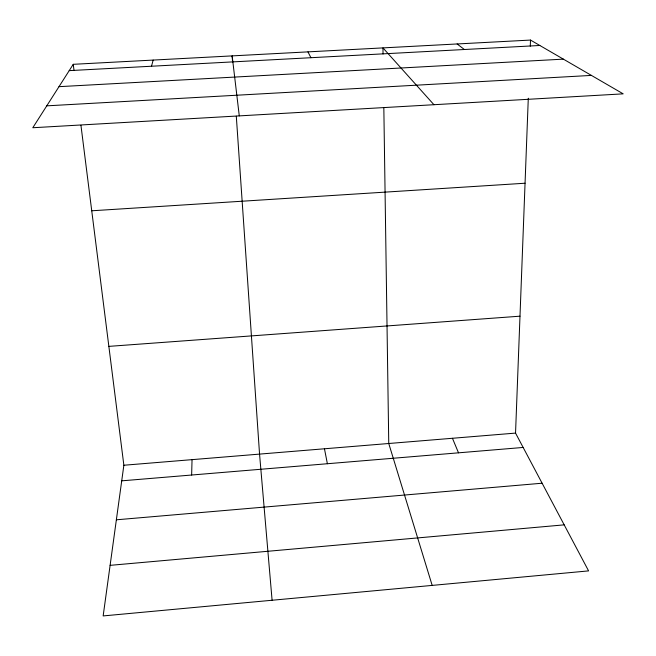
<?xml version="1.0" encoding="UTF-8"?>
<svg xmlns="http://www.w3.org/2000/svg" width="656" height="656" viewBox="0 0 656 656"><rect width="100%" height="100%" fill="white"/><g stroke="black" fill="none" stroke-linecap="round" stroke-linejoin="round"><path stroke-width="0.98" d="M191.642 475.026L192.044 459.651M80.942 125.304L123.861 465.243L103.156 615.927L588.588 570.892L515.542 433.099L528.293 98.228M530.269 46.191L530.507 40.073L73.242 64.313L32.8 127.74L623.2 93.849L530.507 40.073M151.52 66.24L153.151 60.081M110.101 565.349L564.185 524.857M116.366 519.806L542.11 483.218M121.721 480.84L523.152 447.449M123.861 465.243L515.542 433.099M108.855 346.376L519.995 316.184M91.733 210.789L525.054 183.229M58.991 86.666L563.373 59.138M46.756 105.846L591.409 75.407M69.216 70.635L539.822 45.477M457.134 43.96L464.374 49.512M433.952 104.714L382.956 47.896L383.047 53.981M307.967 51.873L310.903 57.712M452.443 438.282L458.519 452.829M432.181 585.406L388.754 443.505L383.834 107.732M324.458 448.778L327.385 463.735M73.242 64.313L74.013 70.413M239.284 115.882L232.15 55.891L232.568 62.025M272.092 600.256L259.555 454.108L236.299 116.194"/></g></svg>
